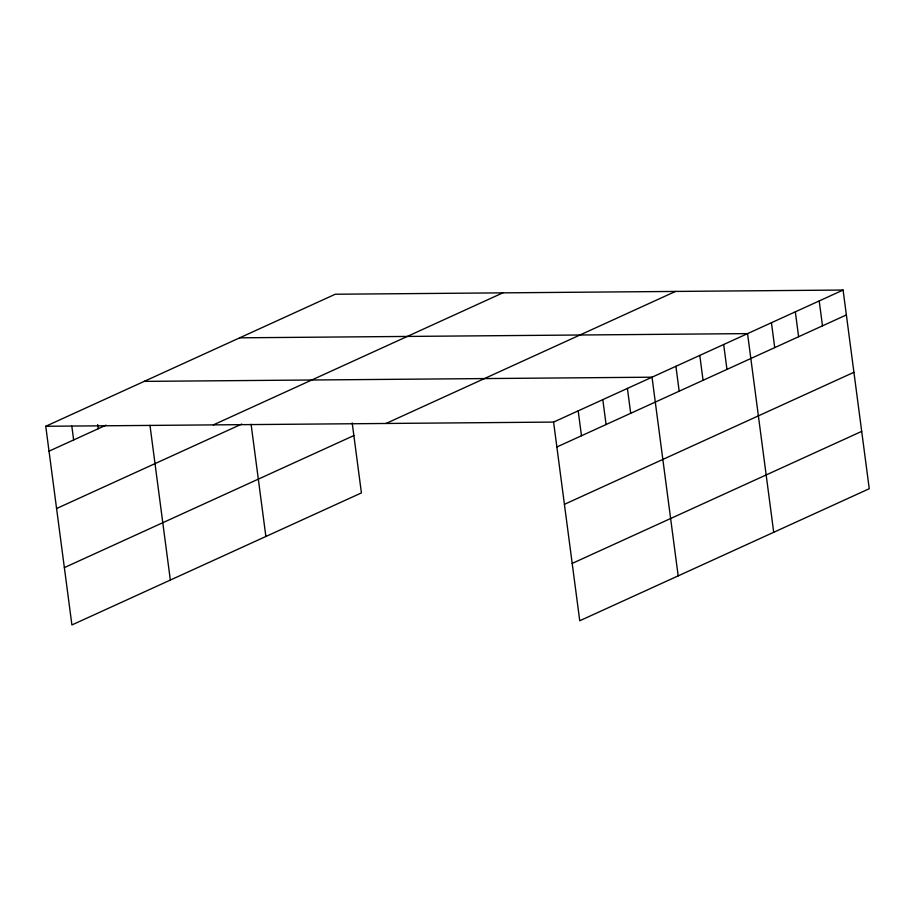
<?xml version="1.0" encoding="UTF-8"?>
<svg xmlns="http://www.w3.org/2000/svg" width="915" height="915" viewBox="0 0 915 915"><rect width="100%" height="100%" fill="white"/><g stroke="black" fill="none" stroke-linecap="round" stroke-linejoin="round"><path stroke-width="1.37" d="M352.195 422.902L361.414 492.911L71.908 624.956L45.75 426.276L335.256 294.241L843.092 290.044L869.25 488.724L579.744 620.759L553.586 422.09L843.092 290.044M49.021 451.175L106.014 425.178M213.332 424.903L502.838 292.857M56.581 508.523L241.743 424.068M64.359 567.609L353.853 435.563M386.004 423.473L675.51 291.428M556.869 446.978L846.375 314.943M564.418 504.325L853.924 372.291M572.195 563.411L861.701 431.377M239.719 337.818L747.555 333.62L773.713 532.29M144.181 381.383L652.018 377.197L678.175 575.867M45.75 426.276L553.586 422.09M819.211 300.944L822.482 325.832M795.329 311.832L798.601 336.72M771.448 322.732L774.719 347.62M723.674 344.52L726.956 369.408M699.792 355.409L703.063 380.297M675.911 366.297L679.182 391.197M627.415 388.418L630.687 413.306M602.802 399.638L606.085 424.537M578.2 410.869L581.471 435.757M251.099 424.274L265.876 536.487M149.98 425.395L170.339 580.053M97.699 424.571L98.237 428.723M71.816 426.115L73.635 439.943"/></g></svg>
